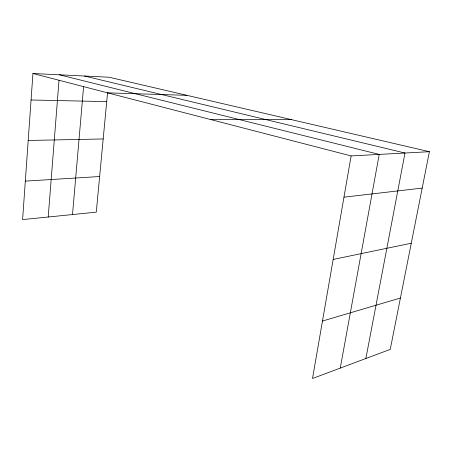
<?xml version="1.0" encoding="UTF-8"?>
<svg xmlns="http://www.w3.org/2000/svg" width="452" height="452" viewBox="0 0 452 452"><rect width="100%" height="100%" fill="white"/><g stroke="black" fill="none" stroke-linecap="round" stroke-linejoin="round"><path stroke-width="0.68" d="M429.4 151.697L351.125 155.934L312.507 378.493L390.245 349.379L429.4 151.697L109.017 77.219L32.939 73.506L22.6 219.599L96.276 212.152L107.57 92.553M48.206 217.011L59.003 80.366M72.506 214.553L83.62 86.468M340.26 368.103L379.222 154.415L59.438 74.8M365.866 358.515L404.992 153.019L84.53 76.026M322.474 321.044L400.416 298.026M333.164 259.448L411.275 243.221M343.966 197.185L422.191 188.083M25.323 181.128L99.643 176.529M28.199 140.47L103.186 138.956M210.598 119.526L291.568 119.656M31.064 99.994L106.712 101.615M107.621 92.852L186.925 95.332M32.939 73.506L351.125 155.934"/></g></svg>
